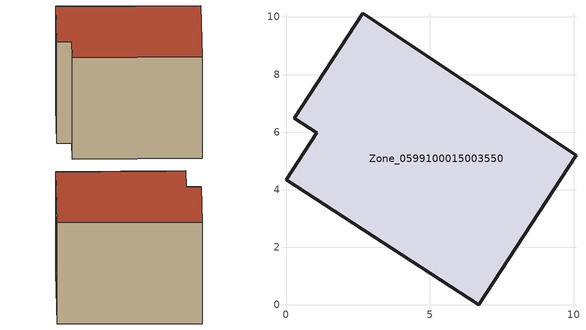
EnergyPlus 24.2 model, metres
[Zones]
Zone_0599100015003550
 floor ground (C_G): 2.66,10.13 10.07,5.2 6.7,0 0,4.35 1.06,5.98 0.29,6.48 z0.79
 wall outside (C_F): 10.07,5.2 2.66,10.13 0.29,6.48 1.06,5.98 0,4.35 6.7,0 10.07,5.2 z0.79:7.97
 roof outside (C_R): 6.7,0 10.07,5.2 2.66,10.13 0.29,6.48 1.06,5.98 0,4.35 z7.97
[BUILDING]
Pand.0599100015003550: North Axis=0; Terrain=City; Loads Convergence Tolerance Value=0.04; Temperature Convergence Tolerance Value=0.4; Solar Distribution=FullExterior; Maximum Number of Warmup Days=25; Minimum Number of Warmup Days=1
[Site:Location]
Rotterdam.The.Hague.AP_ZH_NLD Design_Conditions: Latitude=51.96; Longitude=4.45; Time Zone=1; Elevation=-4.5
[SITE:GROUNDTEMPERATURE:BUILDINGSURFACE]
18, 18, 18, 18, 18, 18, 18, 18, 18, 18, 18, 18
[MATERIAL] Thermal Absorptance=0.9; Solar Absorptance=0.7; Visible Absorptance=0.7
Name | Roughness | Thickness | Conductivity | Density | Specific Heat
G.TI.1965-1974 | MediumSmooth | 0.15 | 0.882353 | 540 | 1210
F.TI.1965-1974 | Rough | 0.3 | 0.697674 | 1920 | 840
R.TI.1965-1974 | MediumRough | 0.2 | 0.232558 | 1500 | 1000
[CONSTRUCTION]
C_G: G.TI.1965-1974
C_F: F.TI.1965-1974
C_R: R.TI.1965-1974
[ZONE]
Zone_0599100015003550: Type=1; Multiplier=1; Ceiling Height=Autocalculate; Volume=Autocalculate; Floor Area=autocalculate; Part of Total Floor Area=Yes
[ZONEINFILTRATION:DESIGNFLOWRATE]
Infil_Zone_0599100015003550: Zone or ZoneList or Space or SpaceList=Zone_0599100015003550; Schedule=AlwaysOn; Design Flow Rate Calculation Method=Flow/Area; Flow Rate per Floor Area=0.003; Constant Term Coefficient=1; Temperature Term Coefficient=0; Velocity Term Coefficient=0; Velocity Squared Term Coefficient=0
[HVACTEMPLATE:ZONE:IDEALLOADSAIRSYSTEM]
Zone_0599100015003550: Maximum Heating Supply Air Temperature=50; Minimum Cooling Supply Air Temperature=13; Maximum Heating Supply Air Humidity Ratio=0.0156; Minimum Cooling Supply Air Humidity Ratio=0.0077; Heating Limit=NoLimit; Cooling Limit=NoLimit; Dehumidification Control Type=ConstantSensibleHeatRatio; Cooling Sensible Heat Ratio=0.7; Dehumidification Setpoint=60; Humidification Control Type=None; Humidification Setpoint=30; Outdoor Air Method=None; Outdoor Air Flow Rate per Person=0.00944; Outdoor Air Flow Rate per Zone Floor Area=0; Outdoor Air Flow Rate per Zone=0; Demand Controlled Ventilation Type=None; Outdoor Air Economizer Type=NoEconomizer; Heat Recovery Type=None; Sensible Heat Recovery Effectiveness=0.7; Latent Heat Recovery Effectiveness=0.65
[ZONECONTROL:THERMOSTAT]
ThermostatControl_Zone_0599100015003550: Zone or ZoneList=Zone_0599100015003550; Control Type Schedule=DualSetpointControlType; Control 1=Thermostat_Zone_0599100015003550; Temperature Difference Between Cutout And Setpoint=0
[THERMOSTATSETPOINT:DUALSETPOINT]
Thermostat_Zone_0599100015003550: Heating Setpoint Temperature Schedule=HeatingSetpoint_Zone_0599100015003550; Cooling Setpoint Temperature Schedule=CoolingSetpoint_Zone_0599100015003550
[SCHEDULE:COMPACT]
HeatingSetpoint_Zone_0599100015003550: Through: 12/31, For: AllDays, Until: 24:00, 21
CoolingSetpoint_Zone_0599100015003550: Through: 12/31, For: AllDays, Until: 24:00, 24
DualSetpointControlType: Through: 12/31, For: AllDays, Until: 24:00, 4
AlwaysOn: Through: 12/31, For: AllDays, Until: 24:00, 1
